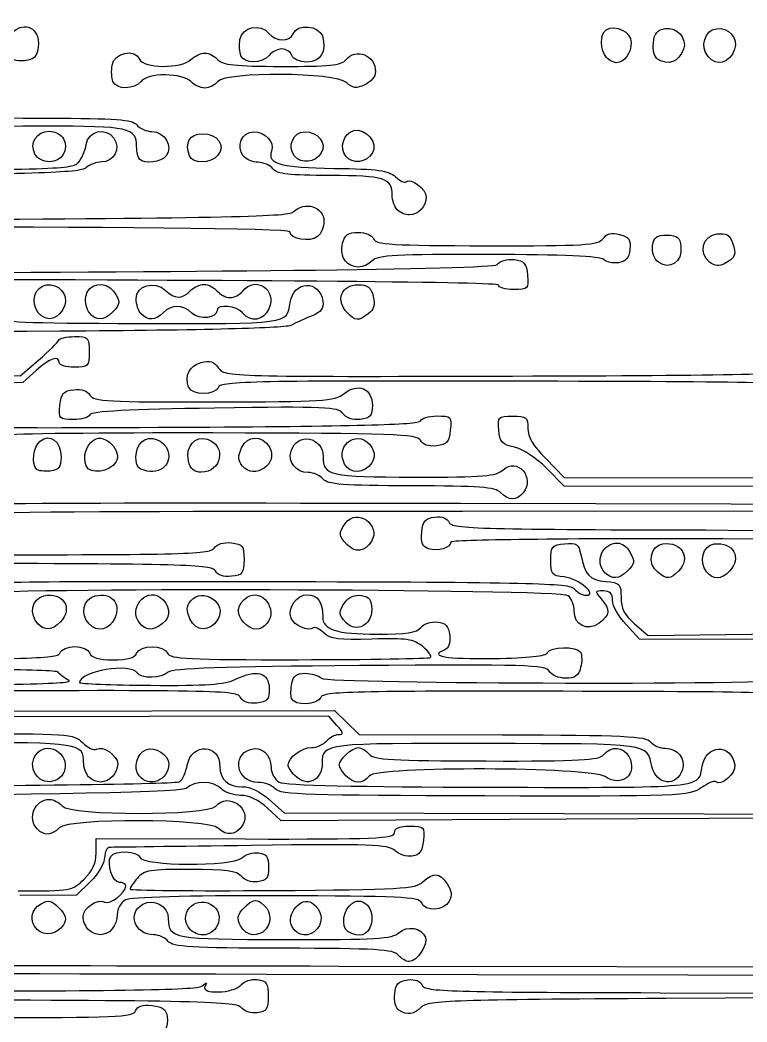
# Model space of a CAD drawing. Extents: x 25 to 242, y 39 to 365.
# Drawn here: x 162.42 to 198.27, y 179.28 to 228.72 of the extents above; entities that cross this region are included whole.
import ezdxf

# ---------------------------------------------------------------- set-up
doc = ezdxf.new("R2010")
doc.units = 0
doc.layers.add('Layer_1', color=7, linetype='CONTINUOUS')

msp = doc.modelspace()

# ---------------------------------------------------------------- linework, layer by layer
at = {"layer": 'Layer_1', "color": 7}
for points in [[(173.313097, 226.963283)], [(191.345211, 226.875933)], [(193.860352, 226.800333)], [(196.356315, 226.918093)], [(167.004875, 225.683843)], [(163.154495, 222.110913)], [(170.774816, 222.022673)], [(168.312, 221.861003)], [(175.964388, 222.003493)], [(178.486076, 221.998503)], [(181.024806, 219.362963)], [(178.455488, 216.843093)], [(193.907527, 216.779593)], [(196.429216, 216.774633)], [(163.324605, 214.280313)], [(165.846315, 214.275263)], [(168.400247, 214.217133)], [(178.565298, 214.275513)], [(164.390695, 209.709523)], [(165.689105, 206.716993)], [(170.729011, 206.967003)], [(173.381518, 206.723693)], [(178.428727, 206.811553)], [(163.230545, 206.559753)], [(168.38688, 206.557773)], [(186.117775, 205.405833)], [(178.540156, 202.841243)], [(191.265932, 201.451313)], [(193.870938, 201.468653)], [(196.277039, 201.493473)], [(163.309175, 198.925473)], [(165.830865, 198.920473)], [(168.31907, 198.969503)], [(170.804153, 199.168933)], [(173.463763, 198.995013)], [(178.50863, 198.982853)], [(175.814253, 195.240153)], [(163.285665, 191.385253)], [(165.807345, 191.380253)], [(168.295549, 191.429253)], [(175.972396, 191.438203)], [(178.494085, 191.433213)], [(175.009692, 190.777153)], [(173.293787, 184.026353)], [(175.839473, 183.974653)], [(163.270175, 183.840673)], [(165.783835, 183.843753)], [(170.827209, 183.832973)], [(178.594317, 183.747143)], [(181.078239, 182.581783)]]:
    msp.add_lwpolyline(points, close=True, dxfattribs=at)
for points in [[(156.583415, 211.180493), (162.424975, 211.168093), (163.340385, 211.944183)], [(163.223075, 211.430583), (162.557325, 210.834323), (156.678915, 210.781823)], [(170.739265, 210.599633), (170.739211, 210.599183)], [(188.360217, 207.063013), (189.258451, 206.154383), (200.085955, 206.131383), (210.91346, 206.108383), (211.51543, 205.460713)], [(211.40934, 205.137743), (210.91748, 205.677453), (200.087288, 205.700453), (189.257099, 205.723453), (188.38096, 206.609743)], [(184.14029, 204.873153), (210.82721, 204.816453), (211.5432, 204.168533)], [(211.45566, 203.791713), (210.75316, 204.493473), (184.234407, 204.474973)], [(197.347466, 203.554983), (210.98412, 203.525983), (210.97812, 199.270553)], [(210.6236, 202.184003), (210.50716, 203.096113), (197.085829, 203.124613)], [(199.562062, 198.160383), (192.97726, 198.174383), (192.307833, 198.886323)], [(192.725753, 198.928733), (193.393103, 198.349993), (199.781018, 198.425393)], [(193.98265, 180.722783), (205.586963, 180.698183), (206.887996, 182.037533), (208.189029, 183.376883), (208.196829, 185.881363), (208.204629, 188.385853), (209.47555, 189.602943), (210.74647, 190.820043), (210.74347, 196.045963)], [(159.909045, 194.612243), (177.937367, 194.649443), (178.538095, 194.056233), (179.138826, 193.463023), (186.19384, 193.448023)], [(178.050238, 193.914753), (177.655001, 194.364983), (159.914935, 194.335683)], [(211.02962, 192.868953), (211.08712, 190.722763), (209.77173, 189.294383), (208.45634, 187.865993), (208.43694, 185.422183), (208.41754, 182.978353), (207.195844, 181.743913), (205.974146, 180.509473), (194.268025, 180.437973)], [(204.059177, 189.913583), (203.479546, 189.355683), (189.39263, 189.282283), (175.30571, 189.208883), (174.628557, 189.832473), (174.628507, 189.832633)], [(174.72496, 190.239033), (175.440955, 189.591113), (189.261698, 189.561713), (203.082438, 189.532313), (203.765352, 190.250923)], [(163.277605, 188.797963), (163.277605, 188.798263)], [(166.173835, 187.610483), (166.175835, 188.324303), (173.530755, 188.308703)], [(165.901245, 186.217153), (165.210825, 185.534593), (162.418275, 185.517593)], [(178.134561, 182.039683), (205.557957, 181.997983), (206.242839, 182.613993)], [(206.444655, 182.249753), (205.75237, 181.565363), (174.568732, 181.627463)], [(181.106012, 179.861113), (181.105464, 179.861083)]]:
    msp.add_lwpolyline(points, dxfattribs=at)
for points in [[(162.021345, 228.079373), (162.653185, 228.723813), (163.425235, 228.324573), (163.320265, 227.407683)], [(173.269679, 227.771323), (173.355899, 228.381353), (174.287653, 228.572553), (174.696852, 228.064183)], [(175.890483, 228.050783), (176.07775, 228.546623), (177.172043, 228.462523), (177.332055, 227.939993)], [(191.319385, 228.240993), (191.77295, 228.526883), (192.567954, 228.133123), (192.566366, 227.623363)], [(174.696852, 228.064183), (175.040064, 227.637793), (175.731582, 227.630013), (175.890483, 228.050783)], [(191.345205, 226.875933), (191.034621, 227.196073), (191.018439, 228.051303), (191.319385, 228.240993)], [(193.65272, 227.605473), (193.7067, 228.076993), (193.848869, 228.246133), (194.237836, 228.301573)], [(194.237836, 228.301573), (194.83291, 228.386373), (195.334338, 227.823693), (195.140449, 227.288653)], [(196.356315, 226.918093), (195.944917, 227.429193), (196.174176, 228.212783), (196.759521, 228.296213)], [(196.759521, 228.296213), (197.354598, 228.381013), (197.856026, 227.818333), (197.662137, 227.283303)], [(173.313099, 226.963233), (173.250329, 227.132503), (173.230789, 227.496143), (173.269679, 227.771323)], [(177.332055, 227.939993), (177.566301, 227.175053), (177.255585, 226.647363), (176.571777, 226.648813)], [(192.566366, 227.623363), (192.564766, 227.100183), (192.209253, 226.615543), (191.827729, 226.616353)], [(193.860352, 226.800333), (193.70192, 226.903863), (193.612223, 227.251693), (193.65272, 227.605473)], [(162.636345, 226.714523), (162.226955, 226.667523), (161.958405, 226.764723), (161.826805, 227.007523)], [(163.320265, 227.407683), (163.262165, 226.900133), (163.135545, 226.771803), (162.636345, 226.714523)], [(166.961455, 226.491953), (167.048055, 227.104393), (168.112493, 227.337433), (168.316058, 226.788503)], [(170.844043, 226.768703), (171.017964, 226.946093), (171.331054, 227.090873), (171.539802, 227.090413)], [(171.539802, 227.090413), (171.748548, 227.089883), (172.03661, 226.943923), (172.179938, 226.765863)], [(174.702276, 226.975983), (174.368914, 226.566423), (173.463341, 226.558133), (173.313097, 226.963283)], [(175.336953, 227.297833), (175.132314, 227.298363), (174.84671, 227.153433), (174.702276, 226.975983)], [(175.82897, 226.973593), (175.763, 227.151493), (175.54159, 227.297403), (175.336953, 227.297833)], [(176.571777, 226.648813), (176.211978, 226.649613), (175.898262, 226.786743), (175.82897, 226.973593)], [(178.484154, 226.752463), (178.993384, 227.378113), (179.955894, 226.991903), (179.953309, 226.162973)], [(195.140449, 227.288653), (194.910438, 226.653943), (194.38886, 226.454983), (193.860352, 226.800333)], [(197.662137, 227.283303), (197.408351, 226.582993), (196.769795, 226.404403), (196.356315, 226.918093)], [(167.004855, 225.683863), (166.942055, 225.853133), (166.922555, 226.216773), (166.961455, 226.491953)], [(168.316058, 226.788503), (168.485574, 226.331403), (170.400588, 226.316403), (170.844043, 226.768703)], [(172.179938, 226.765863), (172.388464, 226.506803), (173.018061, 226.440893), (175.331038, 226.435963)], [(175.331038, 226.435963), (177.644015, 226.430963), (178.274014, 226.494263), (178.484154, 226.752463)], [(191.827729, 226.616353), (191.700594, 226.616613), (191.483461, 226.733433), (191.345211, 226.875933)], [(169.591569, 226.017183), (169.016897, 226.018183), (168.555469, 225.894853), (168.394049, 225.696543)], [(170.840686, 225.691343), (170.655557, 225.882153), (170.142413, 226.016013), (169.591569, 226.017183)], [(178.517529, 225.640893), (177.977054, 226.145003), (172.58112, 226.185553), (172.176577, 225.688493)], [(179.953309, 226.162973), (179.952515, 225.947133), (179.715718, 225.660763), (179.426822, 225.526603)], [(168.394049, 225.696543), (168.060687, 225.286973), (167.155115, 225.278683), (167.004875, 225.683843)], [(171.534426, 225.366673), (171.32568, 225.367193), (171.013496, 225.513213), (170.840686, 225.691343)], [(172.176577, 225.688493), (172.032141, 225.511043), (171.743174, 225.366223), (171.534426, 225.366673)], [(179.426822, 225.526603), (178.999346, 225.328103), (178.83007, 225.349373), (178.517529, 225.640893)], [(159.487425, 224.213953), (159.588455, 223.941533), (160.262855, 223.889103), (163.761975, 223.881673)], [(163.761975, 223.881673), (167.198595, 223.874673), (167.96161, 223.816873), (168.177169, 223.549093)], [(168.177169, 223.549093), (168.320496, 223.371033), (168.659266, 223.224873), (168.92999, 223.224303)], [(163.657385, 223.484843), (160.432705, 223.480843), (159.705265, 223.422643), (159.435125, 223.147083)], [(163.154495, 222.110913), (162.876075, 222.648113), (163.249595, 223.236333), (163.868285, 223.235023)], [(168.17384, 222.481273), (168.17674, 223.403793), (167.788725, 223.490003), (163.657385, 223.484843)], [(163.868285, 223.235023), (164.145735, 223.234493), (164.463465, 223.066583), (164.574355, 222.862023)], [(165.685785, 222.584253), (165.777485, 223.257153), (166.653895, 223.456673), (167.051915, 222.895253)], [(168.92999, 223.224303), (169.555852, 223.223303), (169.995933, 222.470783), (169.632258, 222.023973)], [(170.774816, 222.022703), (170.533892, 222.672373), (170.791956, 223.112583), (171.412981, 223.111263)], [(171.412981, 223.111263), (172.166482, 223.109263), (172.57829, 222.539933), (172.179812, 222.050373)], [(173.434318, 222.018973), (173.057948, 222.486563), (173.368278, 223.214513), (173.943456, 223.213293)], [(173.943456, 223.213293), (174.517223, 223.212293), (174.994153, 222.698603), (174.828624, 222.260313)], [(175.964388, 222.003503), (175.580983, 222.479823), (175.884258, 223.209463), (176.465144, 223.208223)], [(176.465144, 223.208223), (177.125795, 223.207223), (177.57088, 222.637253), (177.280381, 222.164973)], [(178.486076, 221.998503), (178.148642, 222.417713), (178.374403, 223.127893), (178.888539, 223.264533)], [(178.888539, 223.264533), (179.462177, 223.417003), (180.102889, 222.648963), (179.805437, 222.165423)], [(164.574355, 222.862023), (164.861645, 222.332023), (164.481855, 221.725463), (163.863575, 221.726773)], [(165.294935, 221.683273), (165.469545, 221.882633), (165.645425, 222.288073), (165.685785, 222.584253)], [(167.051915, 222.895253), (167.402645, 222.400543), (167.051805, 221.719493), (166.446895, 221.720783)], [(163.863575, 221.726773), (163.582765, 221.727303), (163.263675, 221.900233), (163.154495, 222.110913)], [(168.312, 221.860973), (168.23519, 221.940173), (168.173023, 222.219273), (168.17384, 222.481273)], [(169.632258, 222.023973), (169.373474, 221.706033), (168.559788, 221.605593), (168.312, 221.861003)], [(172.179812, 222.050373), (171.833321, 221.624673), (170.929026, 221.606873), (170.774816, 222.022673)], [(174.160464, 221.704573), (173.899826, 221.705103), (173.573057, 221.846613), (173.434318, 222.018973)], [(174.828624, 222.260313), (174.59028, 221.629233), (175.272447, 221.440003), (177.916764, 221.403683)], [(177.280381, 222.164973), (176.986463, 221.687133), (176.288013, 221.601433), (175.964388, 222.003493)], [(179.805437, 222.165423), (179.508572, 221.682843), (178.811172, 221.594613), (178.486076, 221.998503)], [(151.158369, 221.331013), (163.838235, 221.322013), (165.003625, 221.350713), (165.294935, 221.683273)], [(166.446895, 221.720783), (166.200015, 221.721313), (165.848315, 221.588253), (165.665335, 221.425123)], [(174.89495, 221.379813), (174.751623, 221.557883), (174.421105, 221.704023), (174.160464, 221.704573)], [(165.665335, 221.425123), (165.394305, 221.183483), (163.054485, 221.109313), (153.039029, 221.024923)], [(177.714541, 221.050633), (175.696238, 221.054633), (175.100481, 221.124433), (174.89495, 221.379813)], [(180.774854, 220.074533), (180.777554, 220.924893), (180.401173, 221.044923), (177.714541, 221.050633)], [(177.916764, 221.403683), (180.079183, 221.373983), (180.59399, 221.303213), (180.930339, 220.989463)], [(180.930339, 220.989463), (181.153447, 220.781343), (181.391312, 220.667493), (181.458935, 220.736463)], [(181.458935, 220.736463), (181.680565, 220.962513), (182.456967, 220.387923), (182.455752, 219.998743)], [(181.024806, 219.362963), (180.886556, 219.505473), (180.774076, 219.825673), (180.774854, 220.074533)], [(175.894692, 219.252933), (176.443136, 219.812323), (177.410889, 219.516833), (177.408624, 218.790673)], [(182.455752, 219.998743), (182.454152, 219.525053), (182.056094, 219.102223), (181.612393, 219.103163)], [(155.611729, 218.862313), (172.009886, 218.943913), (175.660618, 219.014193), (175.894692, 219.252933)], [(181.612393, 219.103163), (181.42747, 219.103433), (181.163054, 219.220463), (181.024806, 219.362963)], [(175.725864, 218.270013), (175.726964, 218.613163), (135.853149, 218.576283), (135.516409, 218.232813)], [(177.408624, 218.790673), (177.407831, 218.521603), (177.266109, 218.182093), (177.093789, 218.036203)], [(177.093789, 218.036203), (176.74366, 217.739793), (175.724755, 217.913953), (175.725864, 218.270013)], [(178.331374, 217.705223), (178.437575, 218.133393), (178.597786, 218.246113), (179.098618, 218.245053)], [(179.098618, 218.245053), (179.467445, 218.244263), (179.781693, 218.108713), (179.85158, 217.920253)], [(191.166865, 217.927993), (191.349554, 218.182663), (191.58179, 218.240693), (191.991957, 218.134183)], [(191.991957, 218.134183), (192.462307, 218.012053), (192.550895, 217.882993), (192.495187, 217.401083)], [(193.618317, 217.579853), (193.678147, 218.004663), (193.814145, 218.106033), (194.322873, 218.104943)], [(194.322873, 218.104943), (194.850497, 218.103943), (194.963622, 218.009343), (195.016621, 217.525433)], [(196.429216, 216.774593), (195.855067, 217.207293), (196.085001, 218.086343), (196.79379, 218.168393)], [(196.79379, 218.168393), (197.240174, 218.220093), (197.415371, 218.120593), (197.555801, 217.735843)], [(178.455488, 216.843093), (178.307318, 217.027173), (178.254391, 217.394833), (178.331374, 217.705223)], [(179.85158, 217.920253), (179.95395, 217.644203), (180.773222, 217.595093), (185.442073, 217.585183)], [(185.442073, 217.585183), (190.279865, 217.574883), (190.942019, 217.614583), (191.166865, 217.927993)], [(193.907527, 216.779593), (193.68741, 216.945483), (193.573406, 217.260933), (193.618317, 217.579853)], [(197.555801, 217.735843), (197.764822, 217.163133), (197.703137, 216.997653), (197.172758, 216.708233)], [(185.541979, 217.154033), (180.989601, 217.164033), (180.05391, 217.113133), (179.789123, 216.843063)], [(191.205817, 216.908303), (191.054234, 217.064543), (189.169123, 217.146333), (185.541979, 217.154033)], [(192.495187, 217.401083), (192.445907, 216.974803), (192.292738, 216.796943), (191.930299, 216.745163)], [(195.016621, 217.525433), (195.096851, 216.792983), (194.458961, 216.364013), (193.907527, 216.779593)], [(122.764749, 216.550813), (122.762749, 216.082513), (185.581394, 216.185623), (185.947358, 216.654513)], [(179.789123, 216.843063), (179.385448, 216.431333), (178.786913, 216.431343), (178.455488, 216.843093)], [(185.947358, 216.654513), (186.089098, 216.836113), (186.445198, 216.939253), (186.788685, 216.898183)], [(186.788685, 216.898183), (187.28984, 216.838283), (187.394348, 216.715933), (187.447921, 216.126573)], [(191.930299, 216.745163), (191.656796, 216.706063), (191.330779, 216.779463), (191.205817, 216.908303)], [(197.172758, 216.708233), (196.911347, 216.565593), (196.67904, 216.586323), (196.429216, 216.774633)], [(173.405153, 215.348453), (174.043566, 216.132803), (175.116536, 215.410353), (174.69869, 214.477463)], [(187.447921, 216.126573), (187.508991, 215.454783), (187.481001, 215.426233), (186.76278, 215.427763)], [(186.014639, 215.644813), (186.015168, 215.787503), (175.36599, 215.882903), (154.487639, 215.927253)], [(163.324605, 214.280313), (162.913215, 214.791413), (163.142475, 215.575003), (163.727815, 215.658433)], [(163.727815, 215.658433), (164.322895, 215.743233), (164.824325, 215.180553), (164.630435, 214.645523)], [(165.665485, 215.083693), (165.756085, 215.724193), (166.646485, 215.891463), (167.036565, 215.341253)], [(168.150417, 214.967663), (168.152517, 215.619853), (169.060893, 215.880433), (169.595185, 215.382073)], [(170.808418, 215.353973), (170.982337, 215.531363), (171.295429, 215.676133), (171.504174, 215.675693)], [(171.504174, 215.675693), (171.712923, 215.675163), (172.000985, 215.529193), (172.14431, 215.351133)], [(175.74735, 214.780663), (175.90532, 215.879053), (177.203524, 215.921383), (177.358065, 214.833163)], [(178.565298, 214.275513), (177.96136, 214.898023), (178.255386, 215.661303), (179.098436, 215.659513)], [(179.098436, 215.659513), (179.576816, 215.658513), (179.731118, 215.539213), (179.84065, 215.085743)], [(186.76278, 215.427763), (186.350929, 215.428553), (186.014268, 215.526363), (186.014639, 215.644813)], [(167.036565, 215.341253), (167.387795, 214.845843), (167.380135, 214.710783), (166.977565, 214.300163)], [(169.595185, 215.382073), (170.06187, 214.946783), (170.401484, 214.938913), (170.808418, 215.353973)], [(172.14431, 215.351133), (172.287637, 215.173073), (172.570874, 215.027033), (172.773725, 215.026603)], [(172.773725, 215.026603), (172.976575, 215.026073), (173.260719, 215.171003), (173.405153, 215.348453)], [(164.630435, 214.645523), (164.376645, 213.945213), (163.738095, 213.766623), (163.324605, 214.280313)], [(165.846295, 214.275313), (165.708235, 214.446843), (165.626865, 214.810613), (165.665485, 215.083693)], [(168.400247, 214.217113), (168.261999, 214.359613), (168.149575, 214.697363), (168.150417, 214.967663)], [(168.278499, 213.748063), (175.686073, 213.725063), (175.593696, 213.712263), (175.74735, 214.780663)], [(170.900977, 214.257033), (170.438568, 214.688333), (169.893513, 214.696963), (169.484173, 214.279433)], [(173.401795, 214.271133), (173.11768, 214.624103), (172.142344, 214.720773), (172.141333, 214.396063)], [(177.358065, 214.833163), (177.405975, 214.495793), (177.264645, 214.308153), (176.830525, 214.132853)], [(179.84065, 215.085743), (179.94251, 214.664033), (179.87694, 214.437193), (179.591659, 214.224413)], [(166.977565, 214.300163), (166.564645, 213.879003), (166.172255, 213.870383), (165.846315, 214.275263)], [(169.484173, 214.279433), (169.102319, 213.889963), (168.737953, 213.869003), (168.400247, 214.217133)], [(172.141333, 214.396063), (172.140033, 214.003623), (171.276453, 213.906813), (170.900977, 214.257033)], [(174.69869, 214.477463), (174.431593, 213.881153), (173.796969, 213.780183), (173.401795, 214.271133)], [(176.830525, 214.132853), (176.504384, 214.001133), (176.048092, 213.790673), (175.816544, 213.665173)], [(179.591659, 214.224413), (179.096478, 213.855073), (178.966935, 213.861513), (178.565298, 214.275513)], [(161.685715, 214.055153), (161.376785, 213.815943), (162.444675, 213.766193), (168.278499, 213.748063)], [(175.816544, 213.665173), (175.541176, 213.515903), (171.584894, 213.413033), (164.379285, 213.367783)], [(164.379285, 213.367783), (155.308009, 213.310783), (153.310929, 213.245483), (153.067989, 212.997703)], [(163.340385, 211.944183), (163.843855, 212.371033), (164.287585, 212.806413), (164.326435, 212.911683)], [(164.326435, 212.911683), (164.365335, 213.016953), (164.720175, 213.102403), (165.115055, 213.101563)], [(165.115055, 213.101563), (165.795515, 213.100563), (165.832915, 213.060663), (165.830695, 212.345913)], [(164.358025, 211.810373), (164.359025, 212.193263), (163.904895, 212.041233), (163.223075, 211.430583)], [(165.830695, 212.345913), (165.828695, 211.627703), (165.793295, 211.591863), (165.092845, 211.593353)], [(165.092845, 211.593353), (164.688325, 211.594153), (164.357655, 211.691853), (164.358025, 211.810373)], [(170.739211, 210.599183), (170.52478, 211.177413), (170.764161, 211.657303), (171.345946, 211.815453)], [(171.345946, 211.815453), (171.797407, 211.938183), (171.989195, 211.878353), (172.216269, 211.543943)], [(172.216269, 211.543943), (172.502857, 211.121873), (172.735164, 211.115633), (186.703672, 211.154543)], [(186.703672, 211.154543), (197.706193, 211.185143), (200.959091, 211.254553), (201.163315, 211.462863)], [(186.706285, 210.901023), (174.119034, 210.927723), (172.312348, 210.891023), (172.205581, 210.608633)], [(178.385971, 210.280823), (179.08191, 210.839233), (179.799518, 210.546863), (179.796896, 209.705983)], [(201.204975, 210.547023), (201.09997, 210.830183), (199.293535, 210.874283), (186.706285, 210.901023)], [(164.390695, 209.709523), (164.448395, 210.303693), (164.551435, 210.420273), (165.071345, 210.479933)], [(165.071345, 210.479933), (165.468105, 210.525433), (165.749265, 210.429733), (165.869295, 210.208313)], [(165.869295, 210.208313), (166.032055, 209.908063), (166.775685, 209.867443), (171.972722, 209.874963)], [(172.205581, 210.608633), (172.048527, 210.192783), (170.892734, 210.185323), (170.739265, 210.599633)], [(171.972722, 209.874963), (177.392947, 209.882963), (177.93247, 209.916963), (178.385971, 210.280823)], [(165.053955, 209.007853), (164.355495, 209.008853), (164.325715, 209.040853), (164.390695, 209.709523)], [(178.348768, 209.305433), (178.118977, 209.629553), (177.51151, 209.655273), (172.018175, 209.573403)], [(179.796896, 209.705983), (179.795296, 209.183313), (179.700006, 209.073333), (179.198954, 209.015583)], [(165.863505, 209.244563), (165.820505, 209.113523), (165.456165, 209.006993), (165.053955, 209.007853)], [(172.018175, 209.573403), (167.846355, 209.511203), (165.917235, 209.408153), (165.863505, 209.244563)], [(179.198954, 209.015583), (178.823563, 208.972283), (178.508865, 209.079583), (178.348768, 209.305433)], [(182.165576, 208.938613), (182.210326, 209.074853), (182.576016, 209.185623), (182.978228, 209.184773)], [(182.978228, 209.184773), (183.676693, 209.183773), (183.706469, 209.151773), (183.64149, 208.483103)], [(186.031823, 208.485093), (185.970863, 209.148163), (186.000253, 209.177813), (186.716937, 209.176293)], [(186.716937, 209.176293), (187.396443, 209.175293), (187.465571, 209.118993), (187.463869, 208.573173)], [(158.183125, 208.902823), (158.293905, 208.604113), (159.591185, 208.574583), (170.195765, 208.629423)], [(170.195765, 208.629423), (178.905253, 208.674423), (182.10597, 208.757133), (182.165576, 208.938613)], [(171.936919, 208.346363), (166.414215, 208.358063), (161.833215, 208.304063), (161.756925, 208.226213)], [(163.417965, 207.948883), (163.898465, 208.355663), (164.450995, 207.929583), (164.448575, 207.154093)], [(166.076925, 208.009893), (166.608775, 208.351483), (167.490195, 207.444083), (167.155515, 206.899493)], [(168.43356, 207.914653), (168.837158, 208.256333), (169.544111, 208.009053), (169.709719, 207.468233)], [(170.729011, 206.967003), (170.558432, 207.673213), (171.053089, 208.236533), (171.667041, 208.035223)], [(182.16321, 207.983713), (181.998507, 208.287573), (180.876044, 208.327373), (171.936919, 208.346363)], [(173.35217, 207.610683), (173.633763, 208.239363), (174.351266, 208.254973), (174.724513, 207.640583)], [(175.79057, 207.453353), (176.085644, 208.396473), (177.375456, 208.161243), (177.372347, 207.164873)], [(178.428775, 206.811553), (177.907988, 207.816413), (179.181729, 208.594693), (179.767887, 207.629773)], [(183.64149, 208.483103), (183.58375, 207.888933), (183.480751, 207.772343), (182.960842, 207.712693)], [(186.800167, 207.644163), (186.196692, 207.771033), (186.086367, 207.891783), (186.031823, 208.485093)], [(187.463869, 208.573173), (187.462569, 208.149273), (187.727238, 207.703323), (188.360217, 207.063013)], [(163.230545, 206.559783), (162.964265, 206.834263), (163.075535, 207.658983), (163.417965, 207.948883)], [(165.689105, 206.716993), (165.506845, 207.208453), (165.668605, 207.747613), (166.076925, 208.009893)], [(168.38688, 206.557773), (168.027938, 206.707233), (168.058559, 207.597183), (168.43356, 207.914653)], [(171.667041, 208.035223), (172.620663, 207.722543), (172.371603, 206.406613), (171.359212, 206.408763)], [(182.960842, 207.712693), (182.564454, 207.667193), (182.282921, 207.762893), (182.16321, 207.983713)], [(169.709719, 207.468233), (169.941976, 206.709783), (169.218181, 206.211633), (168.38688, 206.557773)], [(173.38152, 206.723653), (173.167536, 206.989493), (173.161098, 207.184093), (173.35217, 207.610683)], [(174.724513, 207.640583), (175.210839, 206.840003), (173.969858, 205.992763), (173.381518, 206.723693)], [(176.634453, 206.395603), (176.024086, 206.396603), (175.618927, 206.904743), (175.79057, 207.453353)], [(179.767887, 207.629773), (179.93431, 207.355823), (179.933665, 207.148903), (179.765487, 206.875653)], [(188.38096, 206.609743), (187.871513, 207.125083), (187.209898, 207.558033), (186.800167, 207.644163)], [(164.448575, 207.154093), (164.446575, 206.647603), (164.346945, 206.519483), (163.913225, 206.468553)], [(167.155515, 206.899493), (166.854665, 206.409953), (165.849365, 206.284833), (165.689105, 206.716993)], [(171.359212, 206.408763), (171.001482, 206.409553), (170.826153, 206.564833), (170.729011, 206.967003)], [(177.372347, 207.164873), (177.369447, 206.242993), (177.662606, 206.177953), (181.860241, 206.169033)], [(179.765487, 206.875653), (179.42336, 206.319613), (178.701619, 206.285003), (178.428727, 206.811553)], [(186.244614, 206.527723), (186.943542, 207.172923), (187.844113, 206.141343), (187.235116, 205.393133)], [(163.913225, 206.468553), (163.619845, 206.434153), (163.312645, 206.475553), (163.230545, 206.559753)], [(177.368937, 206.070843), (177.225609, 206.248903), (176.895092, 206.395043), (176.634453, 206.395603)], [(181.860241, 206.169033), (185.324755, 206.162033), (185.898962, 206.208633), (186.244614, 206.527723)], [(181.716551, 205.738413), (178.340005, 205.745413), (177.584231, 205.803413), (177.368937, 206.070843)], [(186.117775, 205.405863), (185.860023, 205.671543), (185.069271, 205.731283), (181.716551, 205.738413)], [(187.235116, 205.393133), (186.909091, 204.992583), (186.514362, 204.997083), (186.117775, 205.405833)], [(157.190765, 204.607203), (157.421675, 204.890893), (160.674945, 204.922993), (184.14029, 204.873153)], [(184.234407, 204.474973), (155.258519, 204.454773), (157.086445, 204.537573), (156.935675, 203.238683)], [(178.479294, 203.896323), (179.029278, 204.663003), (180.24943, 203.799723), (179.752382, 202.995643)], [(182.880908, 204.192663), (183.258683, 204.236363), (183.503794, 204.142163), (183.585507, 203.921833)], [(178.540154, 202.841243), (178.128836, 203.265213), (178.121224, 203.397173), (178.479294, 203.896323)], [(182.234979, 203.443903), (182.290109, 204.007943), (182.401603, 204.137183), (182.880908, 204.192663)], [(183.585507, 203.921833), (183.697489, 203.619883), (185.160818, 203.580873), (197.347466, 203.554983)], [(182.570585, 202.630313), (182.265163, 202.730453), (182.184381, 202.926283), (182.234979, 203.443903)], [(171.988965, 202.658513), (172.140683, 202.870013), (172.463839, 202.969133), (172.851425, 202.923073)], [(172.851425, 202.923073), (173.40633, 202.857073), (173.471013, 202.770403), (173.468907, 202.095283)], [(179.752382, 202.995643), (179.435141, 202.482403), (178.948429, 202.420413), (178.540156, 202.841243)], [(183.663903, 202.960703), (183.663109, 202.672493), (183.027572, 202.480473), (182.570585, 202.630313)], [(197.085829, 203.124613), (189.350349, 203.141013), (183.664251, 203.071613), (183.663903, 202.960703)], [(188.599028, 202.062093), (188.601128, 202.753723), (188.657398, 202.821643), (189.277335, 202.881743)], [(189.277335, 202.881743), (189.870332, 202.939243), (189.968374, 202.872743), (190.076199, 202.341383)], [(191.265932, 201.451323), (190.739796, 201.993643), (191.135569, 202.916763), (191.89353, 202.915153)], [(191.89353, 202.915153), (192.097502, 202.914623), (192.361694, 202.726613), (192.480624, 202.497143)], [(193.870938, 201.468623), (193.336387, 201.871473), (193.504212, 202.783573), (194.129353, 202.873063)], [(194.129353, 202.873063), (195.059234, 203.006193), (195.525505, 202.175293), (194.886602, 201.523653)], [(196.277039, 201.493423), (195.877074, 201.990323), (196.094152, 202.787963), (196.651041, 202.867693)], [(196.651041, 202.867693), (197.580923, 203.000813), (198.047192, 202.169923), (197.40829, 201.518273)], [(158.322215, 202.339733), (170.279331, 202.322433), (171.772854, 202.357233), (171.988965, 202.658513)], [(190.076199, 202.341383), (190.282368, 201.325043), (190.498271, 201.091213), (191.29637, 201.019893)], [(192.480624, 202.497143), (192.760278, 201.957543), (192.756836, 201.928753), (192.364917, 201.529013)], [(172.056312, 201.541893), (171.89058, 201.847653), (170.466431, 201.886203), (158.390215, 201.911853)], [(173.468907, 202.095283), (173.466807, 201.422323), (173.400627, 201.333593), (172.853941, 201.270863)], [(189.257422, 201.240723), (188.654561, 201.302023), (188.596882, 201.374033), (188.599028, 202.062093)], [(172.853941, 201.270863), (172.457553, 201.225363), (172.17602, 201.321063), (172.056312, 201.541893)], [(192.364917, 201.529013), (191.968798, 201.124993), (191.607317, 201.099443), (191.265932, 201.451313)], [(194.886602, 201.523653), (194.484011, 201.113033), (194.352257, 201.105893), (193.870938, 201.468653)], [(197.40829, 201.518273), (196.995367, 201.097113), (196.602977, 201.088503), (196.277039, 201.493473)], [(159.700335, 200.722953), (159.929205, 201.004143), (161.859685, 201.041563), (174.726392, 201.014233)], [(170.839033, 200.055813), (171.431922, 200.784233), (172.667603, 199.931733), (172.176293, 199.133233)], [(174.726392, 201.014233), (187.593098, 200.986933), (189.523321, 200.941233), (189.750434, 200.659123)], [(190.333078, 200.334683), (190.954285, 200.333683), (189.962212, 201.169013), (189.257422, 201.240723)], [(191.29637, 201.019893), (192.012881, 200.955893), (192.06276, 200.904273), (192.060656, 200.229433)], [(189.459913, 200.314583), (189.070502, 200.647663), (160.492255, 200.717303), (159.886315, 200.386683)], [(163.309175, 198.925473), (162.855695, 199.392903), (163.010745, 200.154703), (163.589385, 200.302273)], [(163.589385, 200.302273), (164.536805, 200.543873), (165.077555, 199.685913), (164.408165, 199.003173)], [(165.830865, 198.920473), (165.371285, 199.394183), (165.532885, 200.149813), (166.126135, 200.301103)], [(166.126135, 200.301103), (166.921815, 200.504013), (167.420575, 199.938633), (167.092345, 199.205853)], [(168.31907, 198.969473), (167.762985, 199.660323), (168.586196, 200.718003), (169.312845, 200.246303)], [(173.620727, 200.237153), (174.350311, 200.705763), (175.16691, 199.644593), (174.606528, 198.956113)], [(175.791646, 199.204663), (175.600786, 199.719323), (176.051482, 200.365353), (176.600572, 200.364193)], [(176.600572, 200.364193), (177.104564, 200.363193), (177.350039, 200.005363), (177.347763, 199.275233)], [(178.465072, 200.014943), (178.634511, 200.251143), (178.938515, 200.370133), (179.254067, 200.323773)], [(179.254067, 200.323773), (179.66315, 200.263673), (179.76702, 200.122083), (179.765475, 199.626643)], [(189.747018, 199.562973), (189.747812, 199.840553), (189.618684, 200.178783), (189.459913, 200.314583)], [(189.750434, 200.659123), (189.893761, 200.481053), (190.15595, 200.335063), (190.333078, 200.334683)], [(191.188513, 200.548303), (190.763111, 200.549093), (190.756665, 200.525303), (191.082214, 200.154503)], [(191.639884, 200.072803), (191.640984, 200.415073), (191.515144, 200.547613), (191.188513, 200.548303)], [(169.312845, 200.246303), (169.829978, 199.910613), (169.896505, 199.271533), (169.449058, 198.937803)], [(170.804153, 199.168913), (170.615741, 199.596313), (170.623392, 199.790883), (170.839033, 200.055813)], [(173.463763, 198.995053), (173.05549, 199.415873), (173.118511, 199.914593), (173.620727, 200.237153)], [(178.508632, 198.982853), (178.117906, 199.385593), (178.112111, 199.522913), (178.465072, 200.014943)], [(191.082214, 200.154503), (191.54387, 199.628613), (191.518094, 199.344333), (190.973483, 198.955233)], [(192.307833, 198.886323), (191.939649, 199.277893), (191.639069, 199.811813), (191.639884, 200.072803)], [(192.060656, 200.229433), (192.059056, 199.682473), (192.220171, 199.367173), (192.725753, 198.928733)], [(177.347763, 199.275233), (177.345663, 198.635343), (178.0149, 198.422003), (180.037388, 198.417703)], [(179.765475, 199.626643), (179.763075, 198.851263), (179.010354, 198.465703), (178.50863, 198.982853)], [(190.973483, 198.955233), (190.390209, 198.538523), (189.744819, 198.858333), (189.747018, 199.562973)], [(164.408165, 199.003173), (164.012045, 198.599153), (163.650565, 198.573593), (163.309175, 198.925473)], [(167.092345, 199.205853), (166.832235, 198.625143), (166.246035, 198.492523), (165.830865, 198.920473)], [(169.449058, 198.937803), (168.958261, 198.571723), (168.63186, 198.580873), (168.31907, 198.969503)], [(172.176293, 199.133233), (171.799219, 198.520393), (171.081823, 198.539053), (170.804153, 199.168933)], [(174.606528, 198.956113), (174.274478, 198.548163), (173.884424, 198.561453), (173.463763, 198.995013)], [(176.872021, 198.728423), (176.667533, 198.519853), (175.924064, 198.847583), (175.791646, 199.204663)], [(177.39982, 198.480433), (177.178345, 198.687013), (176.940834, 198.798603), (176.872021, 198.728423)], [(182.188199, 198.747223), (182.33926, 198.932823), (182.700551, 199.051503), (183.002796, 199.014823)], [(183.002796, 199.014823), (183.420054, 198.964223), (183.560939, 198.811273), (183.610689, 198.355023)], [(179.778176, 198.168823), (178.133859, 198.115523), (177.734965, 198.167823), (177.39982, 198.480433)], [(180.037388, 198.417703), (181.478793, 198.414703), (181.979996, 198.491403), (182.188199, 198.747223)], [(183.610689, 198.355023), (183.652839, 197.968513), (183.560749, 197.716293), (183.346966, 197.632743)], [(164.389365, 197.480973), (164.459265, 197.666163), (164.773465, 197.803353), (165.125865, 197.802613)], [(165.125865, 197.802613), (165.478265, 197.801823), (165.791555, 197.663333), (165.860345, 197.477853)], [(168.171892, 197.472943), (168.332973, 197.899453), (169.54206, 197.898363), (169.700334, 197.471943)], [(182.286719, 197.800813), (181.823159, 198.176623), (181.496867, 198.224483), (179.778176, 198.168823)], [(182.654625, 197.266283), (182.745355, 197.322683), (182.579795, 197.563223), (182.286719, 197.800813)], [(188.433689, 197.504023), (188.536159, 197.816003), (189.878356, 197.831053), (190.063268, 197.522323)], [(151.796959, 197.184523), (162.687935, 197.161423), (164.282845, 197.198923), (164.389365, 197.480973)], [(165.860345, 197.477853), (165.944445, 197.250933), (166.289125, 197.153743), (167.015115, 197.152203)], [(167.015115, 197.152203), (167.741095, 197.150203), (168.086325, 197.246403), (168.171892, 197.472943)], [(169.700334, 197.471943), (169.802614, 197.196143), (170.721396, 197.151323), (176.154622, 197.157053)], [(183.346966, 197.632743), (182.559343, 197.324893), (183.391006, 197.183133), (185.782114, 197.217643)], [(185.782114, 197.217643), (187.508806, 197.242543), (188.378677, 197.336523), (188.433689, 197.504023)], [(190.063268, 197.522323), (190.138368, 197.396933), (190.141088, 197.057563), (190.069368, 196.768183)], [(168.198002, 196.503653), (167.893245, 197.012533), (165.361355, 196.590953), (165.359615, 196.031073)], [(179.158256, 196.863113), (172.442781, 196.814713), (169.913404, 196.728383), (169.729932, 196.541253)], [(176.154622, 197.157053), (179.638891, 197.161053), (182.563892, 197.209853), (182.654625, 197.266283)], [(188.521378, 196.586953), (188.355244, 196.893443), (187.376193, 196.922323), (179.158256, 196.863113)], [(164.294525, 196.552923), (164.228325, 196.655313), (158.602015, 196.747923), (151.791719, 196.758723)], [(164.834495, 196.124583), (164.603755, 196.257783), (164.360765, 196.450533), (164.294525, 196.552923)], [(169.729932, 196.541253), (169.425248, 196.230493), (168.377009, 196.204793), (168.198002, 196.503653)], [(173.049222, 196.193803), (174.092231, 196.698293), (174.712478, 196.527213), (174.710009, 195.735693)], [(175.823579, 195.994203), (175.893289, 196.361773), (176.060252, 196.486633), (176.480915, 196.485733)], [(176.480915, 196.485733), (176.791057, 196.485203), (177.149586, 196.376543), (177.27765, 196.244543)], [(189.322894, 196.243353), (188.978885, 196.244153), (188.625, 196.395793), (188.521378, 196.586953)], [(190.069368, 196.768183), (189.968109, 196.359933), (189.800858, 196.242343), (189.322894, 196.243353)], [(149.828019, 195.902933), (161.328425, 195.887633), (165.147255, 195.944033), (164.834495, 196.124583)], [(165.359615, 196.031073), (165.359425, 195.971773), (166.934985, 195.909313), (168.86085, 195.892383)], [(168.86085, 195.892383), (171.622782, 195.868083), (172.507493, 195.931783), (173.049222, 196.193803)], [(175.814279, 195.240093), (175.768019, 195.383853), (175.772229, 195.723203), (175.823579, 195.994203)], [(177.27765, 196.244543), (177.561934, 195.951513), (201.107512, 195.910103), (201.28569, 196.202343)], [(173.284204, 195.315023), (173.098757, 195.657133), (171.807199, 195.674453), (153.726749, 195.577153)], [(174.095377, 195.019013), (173.684325, 194.971813), (173.41743, 195.069213), (173.284204, 195.315023)], [(174.710009, 195.735693), (174.708409, 195.181733), (174.620399, 195.079253), (174.095377, 195.019013)], [(189.206022, 195.596873), (178.889005, 195.618773), (177.365743, 195.580773), (177.259327, 195.299053)], [(201.30012, 195.237083), (201.062617, 195.532163), (199.631891, 195.574723), (189.206022, 195.596873)], [(177.259327, 195.299053), (177.11282, 194.911133), (175.935556, 194.863123), (175.814253, 195.240153)], [(178.123428, 193.465213), (178.388892, 193.464683), (178.376031, 193.543613), (178.050238, 193.914753)], [(159.163405, 193.485973), (164.885825, 193.520273), (165.048665, 193.509473), (165.510615, 193.064383)], [(177.53877, 193.143263), (177.683203, 193.320713), (177.9463, 193.465593), (178.123428, 193.465213)], [(186.19384, 193.448023), (192.208603, 193.435223), (193.28728, 193.385323), (193.509448, 193.109283)], [(165.557395, 192.091813), (165.560395, 193.029553), (165.351745, 193.061843), (159.207585, 193.074893)], [(163.285665, 191.385253), (162.694705, 191.994383), (163.275665, 193.007353), (164.067615, 192.747803)], [(165.510615, 193.064383), (165.771385, 192.813143), (166.076295, 192.665303), (166.188215, 192.735843)], [(166.188215, 192.735843), (166.508415, 192.937673), (167.239605, 192.436453), (167.238295, 192.016023)], [(168.629609, 192.710993), (169.081292, 192.887543), (169.761404, 192.466163), (169.759983, 192.010653)], [(170.67156, 191.958923), (170.893955, 193.080663), (172.284859, 193.009853), (172.281327, 191.876923)], [(173.784422, 192.728563), (174.318529, 192.901063), (174.804844, 192.474923), (174.802851, 191.836133)], [(176.791547, 192.821653), (177.058083, 192.821123), (177.394334, 192.965803), (177.53877, 193.143263)], [(185.435, 193.018703), (177.440328, 193.035703), (177.328248, 193.022703), (177.325266, 192.066333)], [(193.579941, 191.893973), (193.318114, 193.036023), (193.568671, 193.001423), (185.435, 193.018703)], [(191.19589, 192.468203), (191.561388, 192.917253), (192.191149, 192.869593), (192.448297, 192.373403)], [(193.509448, 193.109283), (193.652775, 192.931223), (193.983293, 192.785083), (194.243934, 192.784523)], [(196.059773, 191.895513), (196.216586, 192.985863), (197.515341, 193.038343), (197.668929, 191.960513)], [(164.067615, 192.747803), (164.298175, 192.672203), (164.546135, 192.416623), (164.618645, 192.179833)], [(168.295549, 191.429253), (167.991873, 191.806523), (168.182013, 192.536053), (168.629609, 192.710993)], [(174.151802, 191.102193), (173.125589, 191.104193), (172.828448, 192.419803), (173.784422, 192.728563)], [(175.643808, 191.962223), (175.644908, 192.321933), (176.313646, 192.822663), (176.791547, 192.821653)], [(178.165496, 191.957223), (178.16629, 192.241063), (178.795189, 192.817743), (179.103095, 192.817093)], [(179.103095, 192.817093), (179.254053, 192.816833), (179.494832, 192.670813), (179.638159, 192.492753)], [(179.638159, 192.492753), (179.857689, 192.220013), (180.768142, 192.167153), (185.416016, 192.157283)], [(185.416016, 192.157283), (190.063891, 192.147283), (190.974661, 192.196383), (191.19589, 192.468203)], [(192.448297, 192.373403), (192.903405, 191.495273), (192.106636, 190.824403), (191.27537, 191.385813)], [(194.243934, 192.784523), (194.850618, 192.783523), (195.259767, 192.276363), (195.090593, 191.735643)], [(164.618645, 192.179833), (164.867605, 191.366843), (163.876625, 190.776123), (163.285665, 191.385253)], [(165.807345, 191.380253), (165.669105, 191.522753), (165.556625, 191.842953), (165.557395, 192.091813)], [(167.238295, 192.016023), (167.236295, 191.542333), (166.838635, 191.119503), (166.394935, 191.120443)], [(169.759983, 192.010653), (169.757583, 191.200173), (168.789325, 190.815803), (168.295549, 191.429253)], [(170.30989, 191.139223), (170.440769, 191.246873), (170.603519, 191.615733), (170.67156, 191.958923)], [(172.281327, 191.876923), (172.279227, 191.233473), (172.666711, 190.889803), (173.395776, 190.888253)], [(175.9724, 191.438253), (175.791356, 191.624863), (175.643491, 191.860653), (175.643808, 191.962223)], [(177.325266, 192.066333), (177.322466, 191.179893), (176.564462, 190.827933), (175.972396, 191.438203)], [(178.494085, 191.433253), (178.313044, 191.619853), (178.165179, 191.855643), (178.165496, 191.957223)], [(191.27537, 191.385813), (190.555415, 191.872033), (180.028256, 191.898823), (179.634799, 191.415413)], [(185.58258, 190.862443), (196.205312, 190.839843), (195.903679, 190.810143), (196.059773, 191.895513)], [(195.090593, 191.735643), (194.814114, 190.851963), (193.794327, 190.958843), (193.579941, 191.893973)], [(197.668929, 191.960513), (197.730939, 191.525383), (196.971945, 190.871963), (196.713696, 191.138153)], [(166.394935, 191.120443), (166.210015, 191.120713), (165.945595, 191.237743), (165.807345, 191.380253)], [(174.802851, 191.836133), (174.802058, 191.557673), (174.98317, 191.231073), (175.20705, 191.107533)], [(179.634799, 191.415413), (179.297162, 191.000593), (178.907915, 191.006673), (178.494085, 191.433213)], [(151.108879, 190.886123), (162.038925, 190.919223), (170.17273, 191.026403), (170.30989, 191.139223)], [(172.352915, 190.782803), (171.95712, 191.190773), (171.049514, 191.203093), (170.613349, 190.806403)], [(173.395776, 190.888253), (173.777445, 190.887453), (174.279301, 190.642323), (174.72496, 190.239033)], [(175.009692, 190.777173), (174.866365, 190.955233), (174.480314, 191.101493), (174.151802, 191.102193)], [(175.20705, 191.107533), (175.470403, 190.962213), (179.112033, 190.876193), (185.58258, 190.862443)], [(196.713696, 191.138153), (196.650156, 191.203653), (196.335902, 191.066753), (196.015346, 190.833903)], [(170.613349, 190.806403), (170.102245, 190.341573), (132.163379, 190.292833), (131.621509, 190.756303)], [(172.073486, 189.931633), (172.662642, 190.655473), (173.894632, 189.795633), (173.404497, 189.002683)], [(173.309233, 190.457583), (172.956073, 190.458373), (172.525725, 190.604683), (172.352915, 190.782803)], [(174.628507, 189.832633), (174.195064, 190.231783), (173.72025, 190.456703), (173.309233, 190.457583)], [(185.351397, 190.431983), (176.64677, 190.450483), (175.234704, 190.497583), (175.009692, 190.777153)], [(196.015346, 190.833903), (195.454895, 190.426833), (195.045289, 190.411393), (185.351397, 190.431983)], [(163.277605, 188.798263), (162.758305, 189.333523), (163.145435, 190.263703), (163.886865, 190.262133)], [(163.886865, 190.262133), (164.080745, 190.261603), (164.356655, 190.115693), (164.499975, 189.937633)], [(164.499975, 189.937633), (164.891315, 189.451453), (171.678249, 189.446353), (172.073486, 189.931633)], [(172.207233, 188.832863), (171.735262, 189.319353), (164.835255, 189.343473), (164.361525, 188.860263)], [(173.404497, 189.002683), (173.091042, 188.495573), (172.601785, 188.426183), (172.207233, 188.832863)], [(180.886682, 188.616273), (180.887476, 188.843093), (181.110985, 188.939003), (181.636498, 188.937883)], [(181.636498, 188.937883), (182.354717, 188.935883), (182.382525, 188.907683), (182.317271, 188.236173)], [(164.361525, 188.860263), (163.979675, 188.470793), (163.615305, 188.449833), (163.277605, 188.797963)], [(173.530755, 188.308703), (179.928367, 188.295103), (180.885806, 188.335203), (180.886682, 188.616273)], [(166.857455, 187.894623), (166.712985, 187.893623), (166.594075, 187.669123), (166.593225, 187.396103)], [(173.828453, 187.987523), (170.138884, 187.937623), (167.001935, 187.895823), (166.857455, 187.894623)], [(180.902637, 187.737033), (180.580104, 188.037873), (179.742179, 188.067543), (173.828453, 187.987523)], [(182.317271, 188.236173), (182.264331, 187.691353), (182.140471, 187.520503), (181.758868, 187.465913)], [(165.580425, 186.318953), (165.995205, 186.724293), (166.172275, 187.109663), (166.173835, 187.610483)], [(167.329125, 186.167413), (166.987745, 186.168213), (166.681385, 187.086123), (166.901445, 187.448873)], [(166.901445, 187.448873), (167.094325, 187.766813), (168.221891, 187.731493), (168.326936, 187.404273)], [(168.326936, 187.404273), (168.465562, 186.972383), (172.885183, 186.940433), (173.348336, 187.367973)], [(173.348336, 187.367973), (173.544257, 187.548833), (173.925022, 187.664313), (174.194479, 187.624593)], [(174.194479, 187.624593), (174.58339, 187.567293), (174.68399, 187.419093), (174.682389, 186.905973)], [(181.758868, 187.465913), (181.489168, 187.427313), (181.103863, 187.549313), (180.902637, 187.737033)], [(166.593225, 187.396103), (166.592435, 187.118153), (166.287855, 186.599353), (165.901245, 186.217153)], [(174.682389, 186.905973), (174.680789, 186.371123), (174.586579, 186.248613), (174.136832, 186.195983)], [(170.815424, 186.806453), (168.832113, 186.810453), (168.534811, 186.761753), (168.213046, 186.378593)], [(173.323915, 186.467033), (173.111407, 186.731053), (172.581836, 186.802703), (170.815424, 186.806453)], [(174.136832, 186.195983), (173.834363, 186.160583), (173.473817, 186.280783), (173.323915, 186.467033)], [(182.292316, 186.189563), (182.827971, 186.684073), (183.101198, 186.663503), (183.483928, 186.099863)], [(162.331875, 185.746883), (164.929405, 185.740883), (165.002535, 185.753883), (165.580425, 186.318953)], [(166.604155, 185.188223), (166.831035, 185.043683), (167.638765, 185.664883), (167.639765, 185.984683)], [(167.639765, 185.984683), (167.640025, 186.084823), (167.500285, 186.167053), (167.329125, 186.167413)], [(168.213046, 186.378593), (168.013251, 186.140653), (167.849625, 185.894783), (167.849425, 185.832213)], [(174.866944, 185.765913), (181.203651, 185.808713), (181.924371, 185.849913), (182.292316, 186.189563)], [(183.483928, 186.099863), (183.71115, 185.765233), (183.741109, 185.523663), (183.590833, 185.237783)], [(175.062005, 185.504673), (170.617193, 185.513673), (167.881195, 185.437873), (167.623805, 185.297433)], [(167.849425, 185.832213), (167.849235, 185.769613), (171.007115, 185.739813), (174.866944, 185.765913)], [(170.827209, 183.832973), (170.159562, 184.521153), (170.99288, 185.547843), (171.83978, 185.080523)], [(182.212997, 185.166283), (182.109683, 185.444883), (181.117966, 185.491813), (175.062005, 185.504673)], [(175.839473, 183.974653), (175.523431, 184.584453), (176.277893, 185.494433), (176.817717, 185.154543)], [(178.823269, 185.147723), (179.358643, 185.489983), (179.923772, 184.851943), (179.740328, 184.112343)], [(163.270175, 183.840673), (162.874195, 184.248833), (162.962485, 184.840893), (163.459805, 185.112273)], [(163.459805, 185.112273), (163.829865, 185.314213), (163.982385, 185.277733), (164.349325, 184.899503)], [(165.533665, 184.483023), (165.534665, 184.913783), (166.272425, 185.399563), (166.604155, 185.188223)], [(167.623805, 185.297433), (167.399865, 185.175233), (167.215955, 184.855653), (167.215115, 184.587263)], [(169.01448, 183.577003), (168.083435, 183.579003), (167.698435, 184.661263), (168.477532, 185.086403)], [(168.477532, 185.086403), (169.049251, 185.398383), (169.738126, 185.003603), (169.736136, 184.365113)], [(171.83978, 185.080523), (172.55434, 184.686223), (172.240031, 183.571423), (171.414798, 183.573163)], [(173.293787, 184.026353), (173.097252, 184.405563), (173.133005, 184.561993), (173.5023, 184.938653)], [(173.5023, 184.938653), (173.854619, 185.297993), (174.02431, 185.343733), (174.312107, 185.156913)], [(174.312107, 185.156913), (174.775409, 184.856173), (174.886719, 184.281353), (174.559503, 183.879333)], [(176.817717, 185.154543), (177.295062, 184.853993), (177.412863, 184.281423), (177.081189, 183.873933)], [(178.594317, 183.747143), (178.222988, 183.989753), (178.36432, 184.854323), (178.823269, 185.147723)], [(183.590833, 185.237783), (183.339347, 184.759363), (182.382317, 184.709703), (182.212997, 185.166283)], [(164.349325, 184.899503), (164.698725, 184.539373), (164.743685, 184.364153), (164.562355, 184.069433)], [(165.783835, 183.843673), (165.645585, 183.986173), (165.533005, 184.273883), (165.533665, 184.483023)], [(167.215115, 184.587263), (167.213115, 184.017033), (166.848305, 183.582933), (166.371425, 183.583953)], [(164.562355, 184.069433), (164.275835, 183.603753), (163.613745, 183.486543), (163.270175, 183.840673)], [(169.736136, 184.365113), (169.733136, 183.396063), (169.939325, 183.359573), (175.484812, 183.347793)], [(174.559503, 183.879333), (174.190344, 183.425793), (173.567549, 183.498133), (173.293787, 184.026353)], [(177.081189, 183.873933), (176.724364, 183.435543), (176.092306, 183.486813), (175.839473, 183.974653)], [(179.740328, 184.112343), (179.599932, 183.546293), (179.130617, 183.396743), (178.594317, 183.747143)], [(181.102588, 183.678483), (181.509605, 184.054203), (182.235775, 183.931533), (182.411625, 183.457353)], [(166.371425, 183.583953), (166.186495, 183.584223), (165.922085, 183.701253), (165.783835, 183.843753)], [(169.732665, 183.252283), (169.589337, 183.430343), (169.266154, 183.576473), (169.01448, 183.577003)], [(171.414798, 183.573163), (171.229873, 183.573693), (170.965459, 183.690473), (170.827209, 183.832973)], [(175.484812, 183.347793), (179.986534, 183.337793), (180.784914, 183.385193), (181.102588, 183.678483)], [(182.411625, 183.457353), (182.545959, 183.095113), (181.990273, 182.256653), (181.616399, 182.257443)], [(175.405453, 182.917033), (170.850974, 182.927033), (169.951959, 182.979833), (169.732665, 183.252283)], [(181.078239, 182.581783), (180.858944, 182.854233), (179.95993, 182.907363), (175.405453, 182.917033)], [(181.616399, 182.257443), (181.463737, 182.257713), (181.221566, 182.403723), (181.078239, 182.581783)], [(146.951049, 182.085883), (149.019119, 182.083883), (163.051695, 182.062683), (178.134561, 182.039683)], [(174.568732, 181.627463), (147.208279, 181.681963), (143.342449, 181.650163), (143.037279, 181.368453)], [(154.584599, 180.806003), (167.110765, 180.794403), (171.145877, 180.852903), (171.384518, 181.049773)], [(171.539942, 181.039773), (171.296248, 180.626583), (172.968229, 180.684293), (173.307221, 181.100773)], [(171.384518, 181.049773), (171.631893, 181.253833), (171.664902, 181.251713), (171.539942, 181.039773)], [(173.307221, 181.100773), (173.458283, 181.286363), (173.819574, 181.405053), (174.121818, 181.368373)], [(174.121818, 181.368373), (174.59048, 181.311473), (174.664634, 181.199053), (174.662605, 180.548333)], [(180.897833, 180.666223), (180.954853, 181.164333), (181.085168, 181.302523), (181.548435, 181.356153)], [(181.548435, 181.356153), (181.926207, 181.399853), (182.171317, 181.305653), (182.253031, 181.085323)], [(182.253031, 181.085323), (182.364701, 180.784203), (183.641132, 180.744743), (193.98265, 180.722783)], [(174.662605, 180.548333), (174.660505, 179.897623), (174.585725, 179.785493), (174.116711, 179.730603)], [(181.105464, 179.861083), (180.947032, 179.964613), (180.857333, 180.312443), (180.897833, 180.666223)], [(173.303795, 180.001663), (173.064, 180.299573), (170.904622, 180.340853), (153.644629, 180.377513)], [(168.121979, 179.821883), (168.209559, 180.053763), (168.462112, 180.137073), (168.933327, 180.089493)], [(168.933327, 180.089493), (169.463504, 180.035993), (169.632626, 179.908583), (169.684635, 179.523613)], [(174.116711, 179.730603), (173.814242, 179.695203), (173.453697, 179.815403), (173.303795, 180.001663)], [(182.221082, 180.018813), (181.842659, 179.632843), (181.524255, 179.587803), (181.106012, 179.861113)], [(194.268025, 180.437973), (183.847626, 180.374273), (182.524472, 180.328253), (182.221082, 180.018813)], [(160.579795, 179.500943), (167.111675, 179.487043), (168.009965, 179.525243), (168.121979, 179.821883)], [(169.684635, 179.523613), (169.81309, 178.572803), (168.817008, 178.023083), (168.247572, 178.730523)]]:
    msp.add_open_spline(points, degree=3, dxfattribs=at)

doc.saveas('drawing.dxf')
